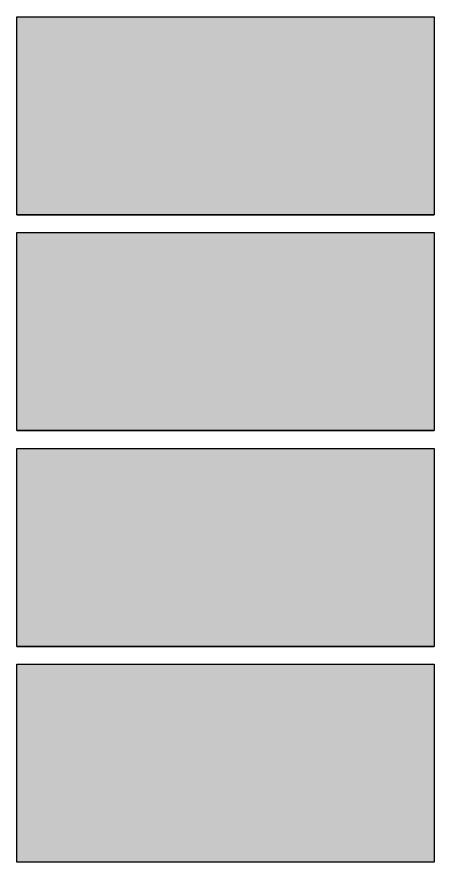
# Model space of a CAD drawing. Header units: millimetres. Extents: x 35.4 to 57.1, y 13.8 to 28.6.
# Drawn here: x 49.78 to 57.1, y 13.76 to 28.57 of the extents above; entities that cross this region are included whole.
import ezdxf

# ---------------------------------------------------------------- set-up
doc = ezdxf.new("R2010")
doc.units = ezdxf.units.MM
doc.header["$MEASUREMENT"] = 0

msp = doc.modelspace()

# ---------------------------------------------------------------- hatches: boundary and pattern name
at = {"true_color": 0x5f3e26}
h = msp.add_hatch(color=49, dxfattribs=at)
h.dxf.hatch_style = 1
h.paths.add_polyline_path([(57.099, 28.573), (49.783, 28.573), (49.783, 25.103), (57.099, 25.103)])
at = {"true_color": 0x22346e}
h = msp.add_hatch(color=159, dxfattribs=at)
h.dxf.hatch_style = 1
h.paths.add_polyline_path([(57.099, 24.791), (49.783, 24.791), (49.783, 21.321), (57.099, 21.321)])
at = {"true_color": 0xcd6928}
h = msp.add_hatch(color=32, dxfattribs=at)
h.dxf.hatch_style = 1
h.paths.add_polyline_path([(57.099, 21.009), (49.783, 21.009), (49.783, 17.539), (57.099, 17.539)])
at = {"true_color": 0x939598}
h = msp.add_hatch(color=252, dxfattribs=at)
h.dxf.hatch_style = 1
h.paths.add_polyline_path([(49.783, 17.227), (49.783, 13.757), (57.099, 13.757), (57.099, 17.227)])

# ---------------------------------------------------------------- linework, layer by layer
for p, q in [((49.783, 25.103), (57.099, 25.103)), ((49.783, 24.791), (57.099, 24.791)), ((49.783, 21.321), (57.099, 21.321)), ((49.783, 17.539), (57.099, 17.539))]:
    msp.add_line(p, q)
for points in [[(49.783, 25.103), (49.783, 28.573), (57.099, 28.573), (57.099, 25.103), (49.783, 25.103)], [(49.783, 21.321), (49.783, 24.791), (57.099, 24.791), (57.099, 21.321), (49.783, 21.321)], [(49.783, 17.539), (49.783, 21.009), (57.099, 21.009), (57.099, 17.539), (49.783, 17.539)], [(49.783, 13.757), (49.783, 17.227), (57.099, 17.227), (57.099, 13.757), (49.783, 13.757)]]:
    msp.add_lwpolyline(points)

doc.saveas('drawing.dxf')
